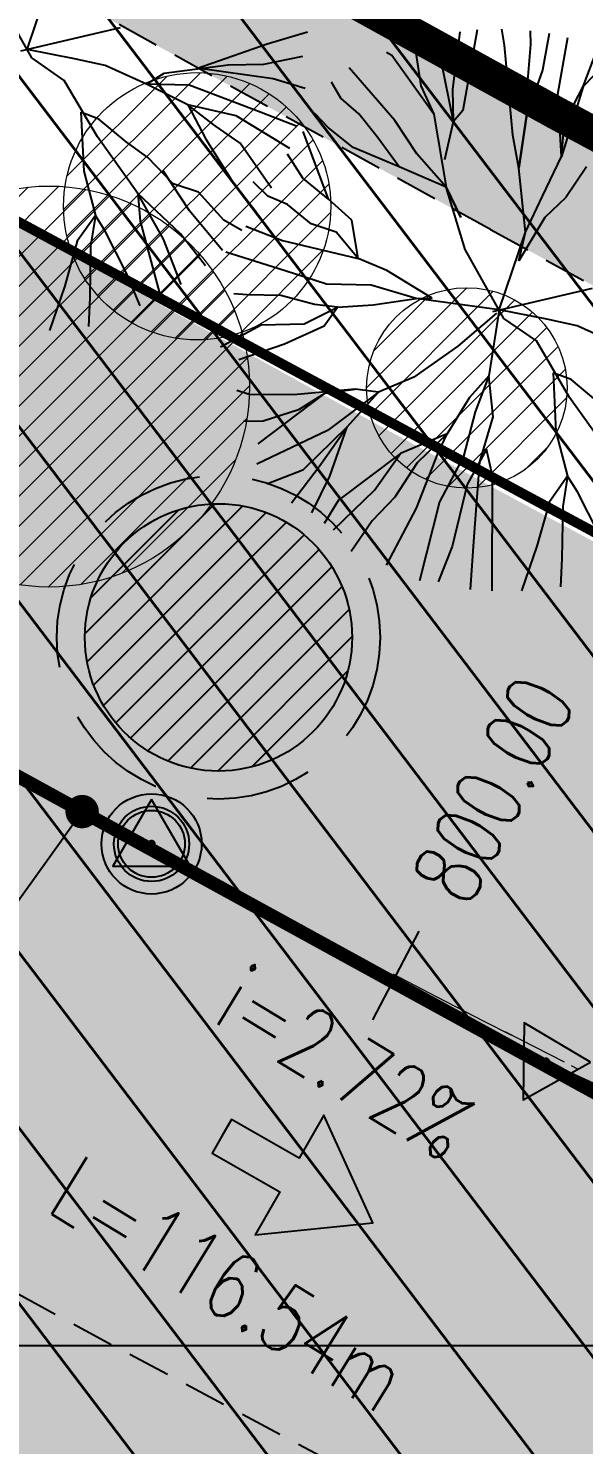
# Model space of a CAD drawing. Extents: x 352140 to 354978, y 6304672 to 6307963.
# Drawn here: x 352380.18 to 352388.49, y 6305998.52 to 6306019.71 of the extents above; entities that cross this region are included whole.
import ezdxf
from ezdxf import colors
from ezdxf.entities.mleader import LeaderData, LeaderLine
from ezdxf.enums import TextEntityAlignment as Align
from ezdxf.math import Vec2, Vec3

# ---------------------------------------------------------------- set-up
doc = ezdxf.new("R2010")
doc.units = 0
for name, pattern in [('CENTER', [50.800000000000004, 31.75, -6.35, 6.35, -6.35]), ('CONTINUOS', [0]), ('DASHDOT', [1, 0.5, -0.25, 0, -0.25]), ('DASHDOTX2', [2, 1, -0.5, 0, -0.5]), ('DASHED', [19.049999999999997, 12.7, -6.35]), ('HIDDEN', [9.524999999999999, 6.35, -3.175])]:
    doc.linetypes.add(name, pattern=pattern)
doc.layers.get('0').update_dxf_attribs({"linetype": 'CONTINUOUS'})
for name, color, linetype in [('00-S2_ALL AREA APORTANTES', 150, 'CONTINUOUS'), ('00_All ext_Colector', 1, 'CONTINUOUS'), ('01_Dem Ext_Transl_niv.anillo', 130, 'CONTINUOUS'), ('02_Geo ext_Acotamiento', 7, 'CONTINUOUS'), ('02_Geo ext_Eje', 4, 'CONTINUOUS'), ('02_Geo ext_Geometria', 2, 'CONTINUOUS'), ('03_Pav ext_HCV', 34, 'CONTINUOUS'), ('03_Pav ext_Vereda HC', 42, 'CONTINUOUS'), ('03_Pav proy_Solera Tipo A', 1, 'CONTINUOUS'), ('03_S2_Pav ext_Borde vereda', 7, 'CONTINUOUS'), ('03_S3_Pav ext_Cota', 2, 'CONTINUOUS'), ('05_All ext_Txt', 4, 'CONTINUOUS'), ('1-coordenadas', 8, 'CONTINUOUS'), ('C-ROAD-STAN', 11, 'CONTINUOUS'), ('Paisajismo', 253, 'CONTINUOUS')]:
    doc.layers.add(name, color=color, linetype=linetype)
doc.layers.add('0_ASD_LINEA OFICIAL', color=253, linetype='DASHDOT', lineweight=20)
doc.layers.add('EJE PROYECTADO', color=7, linetype='DASHDOTX2', lineweight=15)
doc.layers.add('0_ASD_TOPOGRAFIA_ELEMENTOS', color=7, linetype='CONTINUOS', lineweight=5, true_color=0xbdbdbd)
doc.styles.add('ROMANS', font='romans.shx', dxfattribs={"width": 0.75})
doc.dimstyles.new('Principal', dxfattribs={"dimscale": 0, "dimtxt": 2, "dimasz": 2, "dimexe": 1, "dimexo": 1, "dimtad": 1, "dimrnd": 0.05, "dimzin": 1, "dimtxsty": 'ROMANS', "dimcen": 2.5, "dimclrt": 2, "dimaunit": 2, "dimadec": 0, "dimazin": 0, "dimtfac": 1, "dimtmove": 0, "dimatfit": 3, "dimfxl": 1, "dimfxlon": 1, "dimarcsym": 0})
pattern_1 = [(127.2451660467093, (0, 0), (-1.263734244477452, -0.9607975902004564), [])]
pattern_2 = [(0, (0, 0), (0.15875, 0.3175), [0, -0.3175])]

# ---------------------------------------------------------------- blocks, each defined once
blk = doc.blocks.new('COORDENADAS')
at = {"layer": '1-coordenadas'}
blk.add_line((20, -200.625), (1420, -200.625), dxfattribs=at)
blk = doc.blocks.new('_Dot')
at = {"color": 0, "linetype": 'ByBlock', "lineweight": -2}
blk.add_line((-0.5, 0), (-1, 0), dxfattribs=at)
at = {"color": 0, "linetype": 'ByBlock', "const_width": 0.5}
blk.add_lwpolyline([(-0.25, 0, 1), (0.25, 0, 1)], format="xyb", close=True, dxfattribs=at)
blk = doc.blocks.new('AeccTickTriangle')
at = {"color": 0, "linetype": 'ByBlock', "lineweight": -2}
blk.add_lwpolyline([(3.05311331771918e-16, 0.6666666666666667), (-0.5773502691896256, -0.333333333333333), (0.5773502691896257, -0.3333333333333335)], close=True, dxfattribs=at)
at = {"color": 0, "linetype": 'ByBlock', "lineweight": -2, "const_width": 0.0625}
blk.add_lwpolyline([(-0.03125, 0, 1), (0.03125, 0, 1)], format="xyb", close=True, dxfattribs=at)
blk = doc.blocks.new('Iron Pin')
at = {"color": 0, "linetype": 'ByBlock', "lineweight": -2}
for radius in [0.05, 0.03750000000000001]:
    blk.add_circle((0, 0), radius, dxfattribs=at)
blk = doc.blocks.new('sta_tic')
blk.add_line((0, -1.5), (0, 1.5))
blk = doc.blocks.new('A$C27410629')
at = {"true_color": 0x136734, "transparency": 33554559}
h = blk.add_hatch(dxfattribs=at)
h.set_pattern_fill('ANSI31', color=116, scale=0.5)
h.set_pattern_definition([(45, (-8759.562515186517, -519.1035735587502), (-1.122532015133644, 1.122532015133644), [])])
h.paths.add_polyline_path([(137.5068959888558, 1252.464406617455, 0.1176268807227723), (109.8147584422568, 1254.193915082657, 0.06692451075002814), (94.44469839795602, 1249.334472017372, 0.3153492887079504), (64.30173641118381, 1196.270282113329, 0.02268268711599586), (65.7292635223912, 1185.310127003227), (112.3603922077091, 1218.953454515778), (153.4782689701005, 1161.962272479494), (172.1053089193083, 1139.480769404351), (187.9579650288579, 1141.807885415954), (193.565073162812, 1120.465553675225), (224.197974734232, 1050.129297271156), (250.6203797236194, 989.4787086543838), (268.1526288855184, 972.7353945672494, 7.254700715645028e-06), (291.4898137452492, 983.2987389690225), (238.1945199318034, 1105.633967029937), (205.2934048173047, 1181.112163638985), (177.0531538182076, 1197.651557407602)])
at = {"layer": '0_ASD_LINEA OFICIAL', "ltscale": 8}
blk.add_lwpolyline([(76.7953272922519, 1069.871826448478, 0.5, 0.5, 0.008260282951669902), (73.75120944769878, 1083.84613889671, 0.5, 0.5, 0.02844360343618716), (70.02322302448738, 1095.123899362329, 0.5, 0.5, -0.01256414860962356), (61.85169162339338, 1118.103795091622, 0.5, 0.5, -4.818861119802034e-05), (57.16621416757698, 1131.528602737148, 0.5, 0.5, -0.0136636635266434), (47.35306737102655, 1157.144811785064, 0.5, 0.5, -0.05826520656828901), (39.5238239384571, 1192.667044975913, 0.5, 0.5, 0), (39.52382393476162, 1192.667044975795, 0.5, 0.5, -0.003961724196727663), (39.30971049536311, 1195.102375908729, 0.5, 0.5, -0.2741006311764708), (74.41974673312143, 1266.696226243977, 0.5, 0.5, 0), (74.41974673312143, 1266.696226243977, 0.5, 0.5, -0.1176347053763299), (110.9320621097566, 1279.578054116107, 0.5, 0.5, -0.1054479127376658), (145.7934265161566, 1276.066786170079, 0.5, 0.5, -0.04227284655680764), (159.0130519136401, 1270.583866395673, 0.5, 0.5, 0), (184.10035183937, 1256.740404939204, 0.5, 0.5, 0.01893733475849715), (195.808663727601, 1250.818771916636, 0.5, 0.5, -0.01147472138864261), (213.8720052116551, 1241.444718308924, 0.5, 0.5, 0.04962077657042385), (224.067825478156, 1237.140783889462, 0.5, 0.5, 0), (224.0678254780942, 1237.140783889882, 0.5, 0.5, 0), (224.0678254781378, 1237.140783889459, 0.5, 0.5, 0.08893158875618948), (244.7299903754392, 1234.105212128939, 0.5, 0.5, 0.01937286437110759), (253.1142150382038, 1234.676184867732, 0.5, 0.5, 0.02338769991160948), (286.0191263138258, 1240.57846385429, 0.5, 0.5, 0.02981475030709136), (329.8275544899516, 1253.395882122717, 0.5, 0.5, 0.005373472105566591)], format="xyseb", dxfattribs=at)
at = {"layer": '0_ASD_LINEA OFICIAL', "ltscale": 8, "const_width": 0.5}
blk.add_lwpolyline([(250.6203797236194, 989.4787086543838), (268.1526288854875, 972.7353945673531, 7.254700715664111e-06), (291.4898137452146, 983.2987389692971), (291.4898137452146, 983.2987389692971), (238.1945199318034, 1105.633967029937), (205.2934048173047, 1181.112163638985), (177.0531538182076, 1197.651557407602), (137.6146324061954, 1252.315079214)], format="xyb", dxfattribs=at)
blk = doc.blocks.new('1.0 - LO RECABARREN LOTEO PARQUE - VEGETACION PROPUESTA ETAPA MUNICIPAL')
at = {"layer": 'Paisajismo', "color": 251}
for p, q in [((352380.1607042666, 6306019.395685183), (352380.5540616231, 6306020.559214938)), ((352380.2312166818, 6306019.270374566), (352379.6509185145, 6306020.301647156)), ((352380.0690190443, 6306019.374207265), (352381.5579737305, 6306019.723005529)), ((352383.7534234058, 6306019.478629072), (352384.356602155, 6306019.659411532)), ((352385.9560478617, 6306019.50550148), (352386.0560342622, 6306018.849882537)), ((352386.3662053252, 6306019.199751033), (352386.3121904176, 6306019.601405293)), ((352386.5346418722, 6306018.800421814), (352386.6432315787, 6306019.661352331)), ((352386.899272225, 6306019.689239133), (352386.6814536877, 6306018.48118701)), ((352387.3065773369, 6306019.459011701), (352387.2654845015, 6306019.701790303)), ((352387.7001250675, 6306019.468850841), (352387.696221034, 6306019.675622193)), ((352387.9754116067, 6306019.63468607), (352387.8767316808, 6306019.087392834)), ((352388.1047229636, 6306018.729439162), (352388.2534556898, 6306019.574553184)), ((352380.8724391209, 6306019.255759193), (352380.1607042666, 6306019.395685183)), ((352382.7144263315, 6306019.116879037), (352383.7534234058, 6306019.478629072)), ((352383.7047957581, 6306019.175616246), (352384.290100691, 6306019.293562486)), ((352385.6200453576, 6306019.306415629), (352385.5391412035, 6306019.348611967)), ((352386.2509801443, 6306018.425982734), (352385.6200453576, 6306019.306415629)), ((352387.4325521042, 6306018.112984535), (352387.3065773369, 6306019.459011701)), ((352387.6568195668, 6306018.933554416), (352387.7001250675, 6306019.468850841)), ((352388.4864308495, 6306018.842323105), (352388.6899141973, 6306019.380643836)), ((352388.9582177409, 6306019.329192315), (352388.4864308495, 6306018.842323105)), ((352380.7183117825, 6306018.932160629), (352380.2312166818, 6306019.270374566)), ((352381.3282968918, 6306019.157471069), (352380.8724391209, 6306019.255759193)), ((352381.9478654964, 6306018.875205925), (352381.3282968918, 6306019.157471069)), ((352382.2118059511, 6306019.040532076), (352383.1708643975, 6306019.165535128)), ((352383.8437193115, 6306018.957071697), (352382.7144263315, 6306019.116879037)), ((352383.1708643975, 6306019.165535128), (352383.7047957581, 6306019.175616246)), ((352385.6651708497, 6306018.334749219), (352384.982625448, 6306019.123578758)), ((352386.5437583122, 6306018.317583308), (352386.3662053252, 6306019.199751033)), ((352387.8767316808, 6306019.087392834), (352387.6397074404, 6306018.425477868)), ((352381.2149902653, 6306018.086377257), (352380.7183117825, 6306018.932160629)), ((352381.9478654964, 6306018.875205925), (352382.2118059511, 6306019.040532076)), ((352382.56794069, 6306018.566228098), (352381.9478654964, 6306018.875205925)), ((352382.5890879947, 6306018.860587477), (352381.9478654964, 6306018.875205925)), ((352383.6650209592, 6306018.453321526), (352382.5890879947, 6306018.860587477)), ((352384.3240044584, 6306018.810841449), (352383.8437193115, 6306018.957071697)), ((352384.8577155931, 6306018.666914459), (352384.7196937721, 6306018.904824084)), ((352387.6397074404, 6306018.425477868), (352387.6568195668, 6306018.933554416)), ((352385.1292219278, 6306018.431525148), (352384.8577155931, 6306018.666914459)), ((352386.0560342622, 6306018.849882537), (352386.2509801443, 6306018.425982734)), ((352386.5437583122, 6306018.317583308), (352386.5346418722, 6306018.800421814)), ((352388.1590463683, 6306017.793912627), (352388.1047229636, 6306018.729439162)), ((352388.4864308495, 6306018.842323105), (352388.1590463683, 6306017.793912627)), ((352388.2028562881, 6306018.302493253), (352388.4864308495, 6306018.842323105)), ((352380.9676598045, 6306018.455840419), (352381.0110002675, 6306017.574772282)), ((352381.2366419315, 6306018.354023911), (352380.9676598045, 6306018.455840419)), ((352383.2910381485, 6306018.403249797), (352382.56794069, 6306018.566228098)), ((352382.56794069, 6306018.566228098), (352382.8350831666, 6306018.052508136)), ((352382.9744402781, 6306018.25321469), (352382.56794069, 6306018.566228098)), ((352384.2035358344, 6306018.242158592), (352383.6650209592, 6306018.453321526)), ((352384.6751423279, 6306018.221925971), (352384.4699149571, 6306018.439430598)), ((352386.6814536877, 6306018.48118701), (352386.5437583122, 6306018.317583308)), ((352381.6436481086, 6306018.014297821), (352381.2366419315, 6306018.354023911)), ((352383.3532354639, 6306017.993128843), (352382.9744402781, 6306018.25321469)), ((352384.0946103584, 6306017.912616225), (352383.2910381485, 6306018.403249797)), ((352385.4027435373, 6306018.08928182), (352385.1292219278, 6306018.431525148)), ((352385.9951121569, 6306017.833228437), (352385.6651708497, 6306018.334749219)), ((352386.2509801443, 6306018.425982734), (352386.4318402401, 6306017.333720814)), ((352386.4136599681, 6306017.751614099), (352386.5437583122, 6306018.317583308)), ((352387.5213546293, 6306017.621529706), (352387.6397074404, 6306018.425477868)), ((352387.6397074404, 6306018.425477868), (352387.5213546293, 6306017.621529706)), ((352388.1590463683, 6306017.793912627), (352388.2028562881, 6306018.302493253)), ((352381.8184555241, 6306017.242607041), (352381.2149902653, 6306018.086377257)), ((352381.9685455735, 6306017.779916582), (352381.6436481086, 6306018.014297821)), ((352382.8350831666, 6306018.052508136), (352383.2497159254, 6306017.396196718)), ((352384.6751695428, 6306017.155276959), (352384.2926068004, 6306018.170380129)), ((352385.0427282558, 6306017.926984112), (352384.6751423279, 6306018.221925971)), ((352385.7316783504, 6306017.64118653), (352385.4027435373, 6306018.08928182)), ((352387.5213546293, 6306017.621529706), (352387.4325521042, 6306018.112984535)), ((352383.8183331054, 6306017.322797837), (352383.3532354639, 6306017.993128843)), ((352384.2870992058, 6306017.46995709), (352384.0591079211, 6306017.827910762)), ((352385.7316783504, 6306017.64118653), (352385.0427282558, 6306017.926984112)), ((352386.4318402401, 6306017.333720814), (352385.9951121569, 6306017.833228437)), ((352382.3498649079, 6306017.386261006), (352381.9685455735, 6306017.779916582)), ((352386.4318402401, 6306017.333720814), (352385.7316783504, 6306017.64118653)), ((352387.6196038805, 6306016.661325403), (352387.5213546293, 6306017.621529706)), ((352387.8764805893, 6306017.200654251), (352388.1590463683, 6306017.793912627)), ((352388.5358239929, 6306017.640683826), (352388.2240407268, 6306017.180491186)), ((352381.0110002675, 6306017.574772282), (352381.1837901252, 6306016.90993855)), ((352382.5938514858, 6306016.981304445), (352382.2004628545, 6306017.577640321)), ((352382.7261381708, 6306017.25974493), (352382.3498649079, 6306017.386261006)), ((352383.2497159254, 6306017.396196718), (352383.5906329872, 6306016.964492133)), ((352383.7636988574, 6306017.20317094), (352383.5460903028, 6306017.41285257)), ((352384.6751695428, 6306017.155276959), (352384.2870992058, 6306017.46995709)), ((352382.459574773, 6306016.636636367), (352381.8184555241, 6306017.242607041)), ((352381.8184555241, 6306017.242607041), (352381.8526292154, 6306016.826431659)), ((352382.2053209498, 6306016.555093006), (352381.8184555241, 6306017.242607041)), ((352383.107959695, 6306016.839373513), (352382.7261381708, 6306017.25974493)), ((352384.0598831968, 6306017.075142711), (352383.7636988574, 6306017.20317094)), ((352386.6539883346, 6306016.883609291), (352386.4318402401, 6306017.333720814)), ((352386.4318402401, 6306017.333720814), (352386.6539883346, 6306016.883609291)), ((352386.716460772, 6306016.403757622), (352386.4318402401, 6306017.333720814)), ((352387.6196038805, 6306016.661325403), (352387.8764805893, 6306017.200654251)), ((352388.2240407268, 6306017.180491186), (352387.9092311188, 6306016.880584115)), ((352383.0877644476, 6306016.386866048), (352382.5938514858, 6306016.981304445)), ((352384.4124849491, 6306016.787840062), (352384.0598831968, 6306017.075142711)), ((352385.0230307502, 6306016.839837641), (352384.6751695428, 6306017.155276959)), ((352381.1837901252, 6306016.90993855), (352380.9130169116, 6306016.526934236)), ((352381.1837901252, 6306016.90993855), (352381.1122758589, 6306016.45428241)), ((352381.3325609131, 6306016.675733439), (352381.1837901252, 6306016.90993855)), ((352381.8526292154, 6306016.826431659), (352382.157797839, 6306015.696127379)), ((352383.3767650719, 6306016.687906837), (352383.107959695, 6306016.839373513)), ((352383.4358831586, 6306016.749494689), (352383.9828937453, 6306016.538442733)), ((352384.7887604412, 6306016.661324028), (352384.4124849491, 6306016.787840062)), ((352385.1166842462, 6306016.266657219), (352385.0230307502, 6306016.839837641)), ((352387.9092311188, 6306016.880584115), (352387.5208874018, 6306016.231880983)), ((352381.6459096474, 6306016.057760784), (352381.3325609131, 6306016.675733439)), ((352382.4670253353, 6306015.880575824), (352382.2053209498, 6306016.555093006)), ((352382.8305793548, 6306016.160630645), (352382.459574773, 6306016.636636367)), ((352383.9828937453, 6306016.538442733), (352385.1166842462, 6306016.266657219)), ((352385.1166842462, 6306016.266657219), (352384.7887604412, 6306016.661324028)), ((352387.2262465241, 6306015.497795649), (352387.6196038805, 6306016.661325403)), ((352387.5208874018, 6306016.231880983), (352387.6196038805, 6306016.661325403)), ((352380.9130169116, 6306016.526934236), (352380.7245033828, 6306015.859234858)), ((352381.1122758589, 6306016.45428241), (352381.1002054049, 6306015.679063203)), ((352384.0251522976, 6306016.085705374), (352383.1386168964, 6306016.362929939)), ((352387.2967589392, 6306015.372485032), (352386.716460772, 6306016.403757622)), ((352385.1166842462, 6306016.266657219), (352385.1166842462, 6306016.266657219)), ((352385.5473595917, 6306016.08772381), (352385.1166842462, 6306016.266657219)), ((352381.8564549486, 6306015.558599893), (352381.6459096474, 6306016.057760784)), ((352384.6432077042, 6306015.883584552), (352384.0251522976, 6306016.085705374)), ((352386.2228435342, 6306015.672893936), (352385.5473595917, 6306016.08772381)), ((352380.7245033828, 6306015.859234858), (352380.4957796071, 6306015.190776274)), ((352383.4552555952, 6306015.723462544), (352383.253826741, 6306015.739784418)), ((352383.9582581614, 6306015.712834149), (352383.4552555952, 6306015.723462544)), ((352384.4635394666, 6306015.581495992), (352383.9582581614, 6306015.712834149)), ((352385.3111257093, 6306015.869473215), (352384.6432077042, 6306015.883584552)), ((352385.9825745327, 6306015.668357435), (352385.3111257093, 6306015.869473215)), ((352387.1345613017, 6306015.476317731), (352388.6235159879, 6306015.825115995)), ((352381.1002054049, 6306015.679063203), (352381.0815800788, 6306015.251130979)), ((352384.3072485642, 6306015.289318061), (352384.8099448799, 6306015.539321961)), ((352384.8099448799, 6306015.539321961), (352384.4635394666, 6306015.581495992)), ((352384.610351289, 6306015.262260676), (352384.8099448799, 6306015.539321961)), ((352384.8099448799, 6306015.539321961), (352385.343369594, 6306015.576118836)), ((352385.343369594, 6306015.576118836), (352385.9825745327, 6306015.668357435)), ((352385.9825745327, 6306015.668357435), (352386.2228435342, 6306015.672893936)), ((352387.2262465241, 6306015.497795649), (352385.9825745327, 6306015.668357435)), ((352387.2262465241, 6306015.497795649), (352387.072630475, 6306014.513089081)), ((352387.9379813783, 6306015.357869659), (352387.2262465241, 6306015.497795649)), ((352383.0585629369, 6306014.945053223), (352383.666530485, 6306015.27722071)), ((352383.666530485, 6306015.27722071), (352384.3072485642, 6306015.289318061)), ((352384.0121423366, 6306014.989334814), (352384.610351289, 6306015.262260676)), ((352387.1884590209, 6306015.450613122), (352386.610213379, 6306014.958664102)), ((352387.7838540399, 6306015.034271095), (352387.2967589392, 6306015.372485032)), ((352388.3938391492, 6306015.259581535), (352387.9379813783, 6306015.357869659)), ((352389.0134077538, 6306014.977316391), (352388.3938391492, 6306015.259581535)), ((352383.3327542859, 6306014.755127829), (352384.0121423366, 6306014.989334814)), ((352386.610213379, 6306014.958664102), (352385.9513743927, 6306014.491918728)), ((352388.2805325227, 6306014.188487723), (352387.7838540399, 6306015.034271095)), ((352385.9513743927, 6306014.491918728), (352385.4214781512, 6306014.268123516)), ((352387.072630475, 6306014.513089081), (352386.7850207945, 6306014.186973323)), ((352387.072630475, 6306014.513089081), (352386.8691448406, 6306013.974771382)), ((352387.072630475, 6306014.513089081), (352387.072630475, 6306014.513089081)), ((352387.1376247742, 6306013.899670715), (352387.072630475, 6306014.513089081)), ((352388.033202062, 6306014.557950885), (352388.076542525, 6306013.676882748)), ((352388.3021841889, 6306014.456134377), (352388.033202062, 6306014.557950885)), ((352388.709190366, 6306014.116408287), (352388.3021841889, 6306014.456134377)), ((352383.4833646371, 6306014.234709248), (352383.3012810044, 6306014.291647989)), ((352384.1472063255, 6306014.227118157), (352383.4833646371, 6306014.234709248)), ((352383.6180487807, 6306013.492610455), (352384.6205822215, 6306014.253001858)), ((352385.0734158796, 6306014.314999348), (352384.1472063255, 6306014.227118157)), ((352384.6205822215, 6306014.253001858), (352384.2246726244, 6306014.00501419)), ((352384.6205822215, 6306014.253001858), (352385.0734158796, 6306014.314999348)), ((352385.0734158796, 6306014.314999348), (352384.6205822215, 6306014.253001858)), ((352385.4214781512, 6306014.268123516), (352384.6578700059, 6306013.692504862)), ((352384.9505235861, 6306013.751478002), (352385.4214781512, 6306014.268123516)), ((352385.4214781512, 6306014.268123516), (352385.0734158796, 6306014.314999348)), ((352384.2246726244, 6306014.00501419), (352383.693767604, 6306013.834647502)), ((352386.7850207945, 6306014.186973323), (352386.4480528755, 6306013.646135355)), ((352388.8839977816, 6306013.344717507), (352388.2805325227, 6306014.188487723)), ((352383.693767604, 6306013.834647502), (352383.4001074706, 6306013.829102927)), ((352386.8691448406, 6306013.974771382), (352386.6948789764, 6306013.303384917)), ((352386.9366611184, 6306013.22778017), (352387.1376247742, 6306013.899670715)), ((352384.6578700059, 6306013.692504862), (352383.5990885309, 6306013.191485955)), ((352384.9505235861, 6306013.751478002), (352384.2891072882, 6306013.102771715)), ((352384.5344755242, 6306013.155699358), (352384.9505235861, 6306013.751478002)), ((352384.6931045671, 6306013.009772322), (352384.9505235861, 6306013.751478002)), ((352386.4480528755, 6306013.646135355), (352385.7525864422, 6306013.351783066)), ((352386.4480528755, 6306013.646135355), (352386.0022829058, 6306013.210138244)), ((352386.3155235947, 6306013.362411842), (352386.4480528755, 6306013.646135355)), ((352388.076542525, 6306013.676882748), (352388.2493323827, 6306013.012049016)), ((352385.7525864422, 6306013.351783066), (352384.820571161, 6306012.649920651)), ((352385.3607444102, 6306012.800997958), (352385.7525864422, 6306013.351783066)), ((352385.9893139388, 6306012.53110926), (352386.3155235947, 6306013.362411842)), ((352387.0385401757, 6306013.416314164), (352386.7468426204, 6306012.887544912)), ((352387.126556589, 6306013.01546705), (352387.0385401757, 6306013.416314164)), ((352384.1174186782, 6306012.613349237), (352384.5344755242, 6306013.155699358)), ((352386.0022829058, 6306013.210138244), (352385.6648106253, 6306012.696013)), ((352386.6948789764, 6306013.303384917), (352386.3337374701, 6306012.628470066)), ((352386.8510588385, 6306012.10376187), (352386.9366611184, 6306013.22778017)), ((352384.2891072882, 6306013.102771715), (352383.7500735903, 6306012.891339787)), ((352384.4218918038, 6306012.461264292), (352384.6931045671, 6306013.009772322)), ((352387.1212552008, 6306011.294929068), (352387.126556589, 6306013.01546705)), ((352388.2493323827, 6306013.012049016), (352387.978559169, 6306012.629044702)), ((352388.2493323827, 6306013.012049016), (352388.1778181164, 6306012.556392876)), ((352388.3981031705, 6306012.777843905), (352388.2493323827, 6306013.012049016)), ((352384.7485085113, 6306012.205800508), (352385.3607444102, 6306012.800997958)), ((352386.7468426204, 6306012.887544912), (352386.5230572848, 6306011.957548961)), ((352388.7114519048, 6306012.15987125), (352388.3981031705, 6306012.777843905)), ((352384.820571161, 6306012.649920651), (352384.6058746938, 6306012.303734173)), ((352385.6648106253, 6306012.696013), (352385.3243120062, 6306012.342173327)), ((352385.5428552491, 6306011.677410716), (352385.9893139388, 6306012.53110926)), ((352386.3337374701, 6306012.628470066), (352386.0355727609, 6306011.446990821)), ((352387.978559169, 6306012.629044702), (352387.7900456403, 6306011.961345324)), ((352388.1778181164, 6306012.556392876), (352388.1657476623, 6306011.781173669)), ((352385.3243120062, 6306012.342173327), (352385.0125287384, 6306011.881980686)), ((352386.7965366022, 6306011.315635912), (352386.8510588385, 6306012.10376187)), ((352386.5230572848, 6306011.957548961), (352386.3117794907, 6306011.430297595)), ((352387.7900456403, 6306011.961345324), (352387.5613218645, 6306011.29288674)), ((352388.1657476623, 6306011.781173669), (352388.1471223363, 6306011.353241445))]:
    blk.add_line(p, q, dxfattribs=at)
blk = doc.blocks.new('*U962')
at = {"layer": 'EJE PROYECTADO', "color": 7, "linetype": 'DASHDOTX2', "lineweight": 15, "ltscale": 4}
blk.add_line((352357.3730906714, 6306021.103937413), (352382.0242852708, 6306007.508317047), dxfattribs=at)
at = {"layer": 'EJE PROYECTADO', "color": 7, "linetype": 'DASHDOT', "lineweight": 15, "ltscale": 4}
blk.add_arc((352475.0279652287, 6306176.050788773), 192.4999980814283, 241.1095794770961, 244.9447701163622, dxfattribs=at)
at = {"layer": 'C-ROAD-STAN', "color": 11, "linetype": 'Continuous', "lineweight": -3}
blk.add_blockref('AeccTickTriangle', (352382.0242852708, 6306007.508317047), dxfattribs=at)
at = {"layer": 'EJE PROYECTADO', "color": 7, "linetype": 'DASHDOTX2', "lineweight": 15}
blk.add_leader([(352388.2063262621, 6306004.241141872), (352387.2259823404, 6306004.740066512)], dimstyle='Principal', override={"dimscale": 1, "dimasz": 0.5}, dxfattribs=at)

msp = doc.modelspace()

# ---------------------------------------------------------------- hatches: boundary and pattern name
at = {"layer": '00-S2_ALL AREA APORTANTES', "linetype": 'DASHED', "lineweight": 40, "ltscale": 0.25}
h = msp.add_hatch(dxfattribs=at)
h.set_pattern_fill('ANSI31', color=150, scale=0.5, angle=82.24516604670926)
h.set_pattern_definition(pattern_1)
h.paths.add_polyline_path([(352399.0521622978, 6306012.870469477, -0.0170767730980611), (352388.0635043124, 6306018.452636186), (352368.6919578539, 6306029.142078953), (352362.6503608673, 6306018.193418741), (352382.0242852708, 6306007.508317047, 0.01673573825640784), (352393.5058148451, 6306001.665043202, -0.002473711002136725), (352393.7741001321, 6306001.538003581)])
h = msp.add_hatch(dxfattribs=at)
h.set_pattern_fill('ANSI31', color=82, scale=0.5, angle=82.24516604670926)
h.set_pattern_definition(pattern_1)
h.paths.add_polyline_path([(352382.0242852708, 6306007.508317047), (352362.6503608673, 6306018.193418741), (352356.6135521816, 6306007.253435951), (352375.9850852466, 6305996.564000573, 0.01711956081111915), (352388.4973072106, 6305990.208262864), (352393.7741001321, 6306001.538003581, 0.002473711002141645), (352393.5058148451, 6306001.665043202, -0.01673573825640432)])
at = {"layer": '01_Dem Ext_Transl_niv.anillo'}
h = msp.add_hatch(dxfattribs=at)
h.set_pattern_fill('ANSI31', color=256, scale=0.1)
h.set_pattern_definition([(45, (0, 0), (-0.2245064030267289, 0.2245064030267289), [])])
edge = h.paths.add_edge_path()
edge.add_arc((352383.0262414766, 6306010.598393115), 2, 0, 360)
at = {"layer": '03_Pav ext_HCV'}
h = msp.add_hatch(dxfattribs=at)
h.set_pattern_fill('SWAMP', color=256, scale=0.025, angle=-5.87842838446813e-10, style=0)
h.set_pattern_definition([(359.9999999994121, (0, 0), (0.3175000000056422, 0.5499261309017425), [0.079375, -0.555625]), (90, (0.0396875, -4.071855352894005e-13), (-0.3174999999943578, 0.5499261309082575), [0.0396875, -1.06016476181]), (90, (0.049609375, -5.089819191117507e-13), (-0.3174999999943578, 0.5499261309082575), [0.03175, -1.06810226181]), (90, (0.029765625, -3.053891514670504e-13), (-0.3174999999943578, 0.5499261309082575), [0.03175, -1.06810226181]), (59.99999999941215, (0.05953125000000001, -6.107783029341008e-13), (-0.3174999995629745, 0.5499261311573168), [0.0254, -0.6096]), (119.9999999994121, (0.01984375, -2.035927676447003e-13), (-0.6349999995686166, 2.555744082988348e-10), [0.0254, -0.6095999999999999])])
h.paths.add_polyline_path([(352360.868372727, 6306028.31840835, 0.2867501767208371), (352276.1412867496, 6306023.175510557, 0.01869958964940587), (352271.7705830562, 6306019.63894139, 0.1387730875209856), (352249.4208122046, 6305985.325619695, 0.08211699766830355), (352247.1096555825, 6305968.544474194), (352254.11489188, 6305968.473110226, -0.0849190631894005), (352256.1782145034, 6305983.480684427, -0.1378571209184878), (352276.3741181307, 6306014.365663016, -0.08216666129112944), (352277.762515263, 6306015.224032857), (352283.6096528716, 6306017.625902134, -0.7562922686620178), (352284.3226251645, 6306016.717655372), (352280.5182882363, 6306011.50930614, -0.05613840177760803), (352279.7611070714, 6306010.685063163, 0.1378525137337985), (352260.9870741788, 6305982.104565816), (352259.4697379309, 6305977.322016968, 0.03125424276533748), (352257.2518488735, 6305968.441153317), (352264.3677510897, 6305968.368661969, -0.02665530429574394), (352266.1419831768, 6305975.205145839), (352267.6593194248, 6305979.987694686, -0.1347586241790884), (352283.8411908795, 6306004.95120816, 0.05309188545623043), (352286.6875024904, 6306008.087643748), (352291.8375113436, 6306015.138292825, -0.1315344263085925), (352295.8643306832, 6306018.383788061, -0.2245901210606135), (352352.3677380227, 6306016.96834866, -0.1771469914567127), (352353.7775416014, 6306015.464844507), (352355.0256382796, 6306012.534005799, 0.1587547824207233), (352356.2473872155, 6306011.133888852), (352356.61527247, 6306010.904603812, 0.03127920765357715), (352404.2635354987, 6305985.296902456, 0.1549179150466921), (352406.0652175725, 6305985.073782303), (352409.3647523095, 6305985.688455695, -0.1516099281221849), (352411.13108648, 6305985.481296828, 0.09607903957190114), (352450.5630709757, 6305976.410355219, 0.02015954793188863), (352451.6638567296, 6305976.417867715, 0.03045081609371835), (352465.8170346431, 6305977.967684446, -0.006248532946582673), (352484.699637598, 6305980.9866748, 0.02063806963239873), (352496.4057222297, 6305983.221488672, 0.002065357639369774), (352497.5663418849, 6305983.498192595), (352495.9099347821, 6305990.600186132), (352492.9982529592, 6305990.597078585, -0.7874431456719597), (352492.7225948891, 6305991.73057545), (352495.3422021209, 6305993.034390673), (352493.6820656086, 6306000.152374386, 0.03088089592298866), (352481.5194309896, 6305996.589871377, -0.06443924997046216), (352455.7354173818, 6305990.740502411), (352459.2428169689, 6305990.830949344), (352455.7354173818, 6305990.740502411, -0.01148082269427051), (352451.0179998683, 6305990.402995264, -0.02776823934322075), (352440.8206754049, 6305991.327020614), (352444.24992591, 6305990.587070875), (352440.8206754049, 6305991.327020614, -0.07020690110198488), (352416.0878331155, 6305998.601983743), (352416.6023085983, 6305998.041795899), (352413.0038271977, 6305999.99411206, -0.03572216795586271)])
at = {"layer": '03_Pav ext_Vereda HC'}
h = msp.add_hatch(dxfattribs=at)
h.set_pattern_fill('DOTS', color=256, scale=0.2, style=0)
h.set_pattern_definition(pattern_2)
h.paths.add_polyline_path([(352461.265296371, 6305996.923199476, -0.006361697274306652), (352458.5671843474, 6305996.559426215), (352458.8039589947, 6305994.573484398, 0.006373756063405232), (352461.5577246899, 6305994.944693554, 0.02254195958938864), (352495.2202422092, 6306001.482094497), (352495.3501705392, 6306000.925015167), (352499.2401742685, 6306001.85691995), (352499.1038702787, 6306002.441335492, 0.01837896598131039), (352525.9458107713, 6306010.280892), (352525.2850116004, 6306012.168839185, -0.04355006323617334)])
h.paths.add_polyline_path([(352444.877366273, 6305995.775925941), (352444.6389070644, 6305993.777767145, 0.01650058402313723), (352451.8286896291, 6305993.950240446), (352451.5914561742, 6305995.9400305, -0.01569666753639558)])
h.paths.add_polyline_path([(352418.7261703826, 6306002.697098588), (352417.8951709915, 6306000.876147664, 0.0775292981522187), (352437.6729332349, 6305994.479099461), (352437.9101192286, 6305996.466589406, -0.0775304526635592)])
h.paths.add_polyline_path([(352399.5545656244, 6306012.637413958, -0.01784411821687169), (352388.0635043115, 6306018.452636186), (352362.9762043863, 6306032.296097642, 0.175923676694206), (352305.5852803702, 6306039.762695248), (352306.1410247717, 6306037.827802296, -0.1750939250216685), (352362.0333407134, 6306030.532090019), (352387.0972738728, 6306016.701522614, 0.01781344841789345), (352398.6953473628, 6306010.831246005, -0.008288106280014222), (352411.7127329188, 6306004.189408959), (352412.5445683602, 6306006.012191901, 0.00823263315638628)])
h = msp.add_hatch(dxfattribs=at)
h.set_pattern_fill('DOTS', color=256, scale=0.2, style=0)
h.set_pattern_definition(pattern_2)
h.paths.add_polyline_path([(352533.7781987465, 6305988.647630177, 0.001234498587345054), (352535.675126165, 6305989.286498093), (352535.0273047538, 6305991.17866681, -0.001236873237655371), (352533.135689451, 6305990.541615871, -0.02053009870907239), (352503.8853697219, 6305981.940228953), (352503.2840382411, 6305984.518491437), (352499.4039184833, 6305983.544208242), (352499.9993888386, 6305980.991075858, -0.008887102906639828), (352487.1047705442, 6305978.156272031, -0.01455549524336389), (352464.6282001356, 6305974.170378275, -0.008990183444713605), (352459.9926205119, 6305973.570179023), (352460.1984365283, 6305971.58073849, 0.009019331760126793), (352464.9206284034, 6305972.191872346, 0.01455169346436648), (352487.5052945014, 6305976.196778146, 0.03211359260083807)])
h.paths.add_polyline_path([(352453.0159213872, 6305972.983824089, -0.006800505392013569), (352449.4833227422, 6305972.830716716, -0.009066641678675507), (352444.7696182578, 6305972.776126778), (352444.5771080579, 6305970.777466943, 0.01638310348206576), (352453.2219476647, 6305970.992351152)])
h.paths.add_polyline_path([(352389.6460369565, 6305991.879874823, -0.01753322086345317), (352376.9513572304, 6305998.31509122), (352352.1532079588, 6306011.99899601, 0.04440363374849853), (352342.0535807689, 6306016.089608755, 0.1133237876608219), (352314.4714570942, 6306018.047333277), (352314.9360717349, 6306016.097052595, -0.1572406347358349), (352351.2139975071, 6306010.232972499), (352375.9850852466, 6305996.564000573, 0.01750636999426037), (352388.7848668274, 6305990.074641938, -0.0115901603268221), (352405.9871731158, 6305981.141781882, 0.08676206377402094), (352437.5751283566, 6305971.093253941), (352437.7670282808, 6305973.085577833, -0.0864982168626583), (352406.9311932966, 6305982.905094895, 0.01159024218480682)])
h.paths.add_polyline_path([(352298.9308368328, 6306011.291528256, -0.04076991370934013), (352308.0869286793, 6306014.635858133), (352307.6251471448, 6306016.57596012, 0.04303443395370096), (352297.5531387314, 6306012.854879401, 0.2722251189562815), (352266.1428912832, 6305966.550484804), (352264.4334961653, 6305966.567898809, 0.01531595787327513), (352263.8567137016, 6305962.573567073), (352266.0299973136, 6305962.551427328, 0.02154698335859366), (352266.2729303729, 6305957.80291892, 0.06328346041658212), (352273.0108519612, 6305926.495241333, 0.007703608626722357), (352278.1261176605, 6305912.650623268), (352279.9891282905, 6305913.378097652, -0.007677046379327455), (352274.9122720578, 6305927.117035691, -0.06339052285138146), (352268.2648698924, 6305957.982510693, -0.3183358391945924)])
at = {"layer": '0_ASD_TOPOGRAFIA_ELEMENTOS'}
h = msp.add_hatch(dxfattribs=at)
h.set_pattern_fill('ANSI31', color=256, scale=0.1)
h.set_pattern_definition([(45, (346079.9326189216, 6304277.296820402), (-0.2245064030267289, 0.2245064030267289), [])])
edge = h.paths.add_edge_path()
edge.add_arc((352382.7068362625, 6306017.048996716), 2, 0, 360)
h = msp.add_hatch(dxfattribs=at)
h.set_pattern_fill('ANSI31', color=256, scale=0.1)
h.set_pattern_definition([(45, (346077.7154768194, 6304274.599761913), (-0.2245064030267289, 0.2245064030267289), [])])
edge = h.paths.add_edge_path()
edge.add_arc((352380.4896941604, 6306014.351938226), 3, 0, 360)
h = msp.add_hatch(dxfattribs=at)
h.set_pattern_fill('ANSI31', color=256, scale=0.1)
h.set_pattern_definition([(45, (346083.9694749248, 6304274.578983762), (-0.2245064030267289, 0.2245064030267289), [])])
edge = h.paths.add_edge_path()
edge.add_arc((352386.7436922656, 6306014.331160076), 1.5, 0, 360)

# ---------------------------------------------------------------- linework, layer by layer
at = {"layer": '00_All ext_Colector', "const_width": 0.2, "flags": 128}
msp.add_lwpolyline([(352365.5630903345, 6306016.448063149), (352395.0712905671, 6306000.268106112)], dxfattribs=at)
at = {"layer": '01_Dem Ext_Transl_niv.anillo', "linetype": 'HIDDEN', "ltscale": 0.25}
msp.add_circle((352383.0262414766, 6306010.598393115), 2.41934765948337, dxfattribs=at)
at = {"layer": '01_Dem Ext_Transl_niv.anillo'}
msp.add_circle((352383.0262414766, 6306010.598393115), 2, dxfattribs=at)
at = {"layer": '02_Geo ext_Eje', "linetype": 'CENTER', "ltscale": 0.1, "const_width": 0.3, "flags": 128}
msp.add_lwpolyline([(352312.1869419859, 6305350.253457952), (352300.2703427261, 6305525.49263268), (352298.8102463124, 6305526.328832162), (352298.1240866417, 6305536.419131564), (352297.4655975985, 6305554.947358046), (352300.3730987812, 6305560.093160775, -0.003728265322063399), (352298.8869483477, 6305583.425011669), (352295.9389332888, 6305635.971749912), (352293.844468649, 6305666.194448568, -0.01840193141813321), (352293.3438672001, 6305681.639249023, 0.01517157700452478), (352293.1864957727, 6305687.704442002), (352288.4883733931, 6305771.091482916, 0.009386625321645614), (352287.0843622422, 6305789.506318077, 0.02414918653338492), (352280.7601415884, 6305831.584019321), (352280.7601415906, 6305831.584019321, 0.008260282951669902), (352277.7160237461, 6305845.558331769, 0.02844360343618716), (352273.9880373229, 6305856.836092235, -0.01256414860962356), (352265.8165059218, 6305879.815987964, -4.818861119802034e-05), (352261.1310284659, 6305893.24079561, -0.0136636635266434), (352251.3178816694, 6305918.857004657, -0.05826520656828901), (352243.4886382368, 6305954.379237848), (352243.4886382332, 6305954.379237848, -0.003961724196727663), (352243.2745247937, 6305956.814568781, -0.2741006311764708), (352278.3845610315, 6306028.408419116), (352278.3845610315, 6306028.408419116, -0.1176347053763299), (352314.8968764081, 6306041.290246989, -0.1054479127376658), (352349.7582408146, 6306037.778979043, -0.04227284655680764), (352362.977866212, 6306032.296059269), (352388.0651661378, 6306018.452597812, 0.01893733475849715), (352399.773478026, 6306012.530964789, -0.01147472138864261), (352417.83681951, 6306003.156911181, 0.04962077657042385), (352428.0326397765, 6305998.852976762), (352428.0326397765, 6305998.852976763), (352428.0326397765, 6305998.852976762, 0.08893158875618948), (352448.6948046738, 6305995.817405001, 0.01937286437110759), (352457.0790293366, 6305996.38837774, 0.02338769991160948), (352489.9839406122, 6306002.290656727, 0.02981475030709136), (352533.7923687883, 6306015.108074996, 0.005373472105566591), (352539.5197752549, 6306017.216090346, -0.02038905157982782), (352573.143745884, 6306028.108107445, -0.01033811889572692), (352585.980900702, 6306031.484444926, -0.01173618040004156), (352605.8476096128, 6306035.893831218), (352704.8572295532, 6306049.87296456)], format="xyb", dxfattribs=at)
at = {"layer": '02_Geo ext_Geometria', "color": 251, "linetype": 'DASHED', "ltscale": 0.1}
for p, q in [((352387.9273573076, 6306004.25093381), (352382.0242852708, 6306007.508317047)), ((352394.0438597251, 6306001.414527026), (352387.9273573076, 6306004.25093381))]:
    msp.add_line(p, q, dxfattribs=at)
at = {"layer": '02_Geo ext_Geometria', "color": 2, "linetype": 'Continuous', "lineweight": -3}
msp.add_circle((352382.0242852708, 6306007.508317047), 0.5, dxfattribs=at)
at = {"layer": '03_Pav proy_Solera Tipo A', "linetype": 'CONTINUOS', "ltscale": 0.1}
for points in [[(352495.4410324625, 6306000.53543655, 0.15, 0.15, 0.03654831785024035), (352481.0258578279, 6305996.410130865, 0.15, 0.15, -0.07469408750115974), (352451.0179998683, 6305990.402995264, 0.15, 0.15, -0.09976583314904501), (352415.5564465727, 6305998.845319113, 0.15, 0.15, -0.03740758269781178), (352360.868372727, 6306028.31840835, 0.15, 0.15, 0.2867501767208334), (352276.1412867496, 6306023.175510557, 0.15, 0.15, 0.01869958964940696), (352271.7705830562, 6306019.63894139, 0.15, 0.15, 0.1378571209131965), (352249.5015583397, 6305985.583602036, 0.15, 0.15, 0.09217522064023417), (352247.1896057732, 6305966.743566323, 0, 0, 0)], [(352264.0281204327, 6305966.572028466, 0.15, 0.15, -0.0335574034112401), (352266.1419831758, 6305975.205145836, 0.15, 0.15, 0), (352267.6593194267, 6305979.987694693, 0.15, 0.15, -0.1347579434719228), (352283.8410786806, 6306004.951108202, 0.15, 0.15, 0.05309515856015185), (352286.6875678708, 6306008.087733258, 0.15, 0.15, 0), (352291.8374797381, 6306015.138249555, 0.15, 0.15, -0.1315357890935337), (352295.8643306838, 6306018.383788061, 0.15, 0.15, -0.2245901210570153), (352352.3677380225, 6306016.96834866, 0.15, 0.15, -0.1771469914693911), (352353.7775416014, 6306015.464844507, 0.15, 0.15, 0), (352355.0256382797, 6306012.534005799, 0.15, 0.15, 0.1490816954832991), (352356.1511629222, 6306011.193860788, 0.15, 0.15, 0), (352356.6152724701, 6306010.904603812, 0.15, 0.15, 0.03127920765324992), (352404.2635354982, 6305985.296902456, 0.15, 0.15, 0.1549219160195402), (352406.0652636653, 6305985.07379089, 0.15, 0.15, 0), (352409.3647523085, 6305985.688455695, 0.15, 0.15, -0.1516099280821752), (352411.1310864787, 6305985.481296829, 0.15, 0.15, 0.09600108608075081), (352450.5302618403, 6305976.411493857, 0.15, 0.15, 0.02076076245267907), (352451.6638567296, 6305976.417867715, 0.15, 0.15, 0.03092217794464216), (352466.0342140601, 6305978.005164503, 0.15, 0.15, -0.006176517371392956), (352484.699637598, 6305980.9866748, 0.15, 0.15, 0.02063806963239604), (352496.4057222297, 6305983.221488672, 0.15, 0.15, 0.005181598086193153), (352499.3130523285, 6305983.933805004, 0, 0, 0)]]:
    msp.add_lwpolyline(points, format="xyseb", dxfattribs=at)
at = {"layer": '03_S2_Pav ext_Borde vereda', "linetype": 'DASHED', "ltscale": 0.05}
for points in [[(352387.0972323035, 6306016.701545552), (352362.0333407134, 6306030.532090019, 0.1782043080328261), (352305.1650243243, 6306037.606567144, 0.1782043080328261)], [(352352.3677380232, 6306016.96834866, -0.005968843815865247), (352353.7681360316, 6306016.241365097, 0.03704894896777343), (352409.7725940894, 6305986.095624452, 0.003507981454941776), (352411.1310864787, 6305985.481296829, 0.003507981454941776)], [(352412.6062703711, 6306003.713356558, 0.008862302718583619), (352398.6953473628, 6306010.831246005, -0.01781334684248226), (352387.097338773, 6306016.701486806)]]:
    msp.add_lwpolyline(points, format="xyb", dxfattribs=at)
at = {"layer": '03_S3_Pav ext_Cota', "color": 2, "ltscale": 0.5, "elevation": 682}
msp.add_lwpolyline([(352383.0785027163, 6306003.133460821), (352382.933545809, 6306002.880616081), (352383.9454770486, 6306002.300471802), (352383.5775069108, 6306001.658630639), (352385.3358793024, 6306001.839297679), (352384.6033610131, 6306003.448002434), (352384.2353908743, 6306002.80616127), (352383.2234596263, 6306003.38630555)], close=True, dxfattribs=at)
at = {"layer": '0_ASD_TOPOGRAFIA_ELEMENTOS'}
for centre, radius in [((352382.7068362625, 6306017.048996716), 2), ((352380.4896941604, 6306014.351938226), 3), ((352386.7436922656, 6306014.331160076), 1.5)]:
    msp.add_circle(centre, radius, dxfattribs=at)
at = {"layer": 'C-ROAD-STAN', "color": 0, "linetype": 'ByBlock', "lineweight": -2}
msp.add_lwpolyline([(352382.0242852708, 6306008.174983714), (352381.4469350016, 6306007.174983714), (352382.60163554, 6306007.174983714)], close=True, dxfattribs=at)
msp.add_lwpolyline([(352382.0242852708, 6306008.174983714), (352381.4469350016, 6306007.174983714), (352382.60163554, 6306007.174983714)], close=True, dxfattribs=at)
msp.add_lwpolyline([(352382.0242852708, 6306008.174983714), (352381.4469350016, 6306007.174983714), (352382.60163554, 6306007.174983714)], close=True, dxfattribs=at)
at = {"layer": 'C-ROAD-STAN', "color": 0, "linetype": 'ByBlock', "lineweight": -2, "const_width": 0.0625}
msp.add_lwpolyline([(352381.9930352708, 6306007.508317047, 1), (352382.0555352708, 6306007.508317047, 1)], format="xyb", close=True, dxfattribs=at)
msp.add_lwpolyline([(352381.9930352708, 6306007.508317047, 1), (352382.0555352708, 6306007.508317047, 1)], format="xyb", close=True, dxfattribs=at)
msp.add_lwpolyline([(352381.9930352708, 6306007.508317047, 1), (352382.0555352708, 6306007.508317047, 1)], format="xyb", close=True, dxfattribs=at)

# ---------------------------------------------------------------- block references
at = {"color": 252, "linetype": 'DASHED'}
msp.add_blockref('COORDENADAS', (352180, 6306200.625), dxfattribs=at)
at = {"layer": '02_Geo ext_Acotamiento', "color": 2, "linetype": 'Continuous', "lineweight": -3, "xscale": 0.5, "yscale": 0.5, "zscale": 0.5, "rotation": 332.3463358899273}
msp.add_blockref('sta_tic', (352385.6837373363, 6306005.54020786), dxfattribs=at)
at = {"layer": '02_Geo ext_Geometria', "color": 2, "linetype": 'Continuous', "lineweight": -3, "xscale": 15, "yscale": 15, "zscale": 15, "rotation": 129.6490348438636}
msp.add_blockref('Iron Pin', (352382.0242852708, 6306007.508317047), dxfattribs=at)
at = {"layer": '02_Geo ext_Geometria', "color": 2, "linetype": 'Continuous', "lineweight": -3, "rotation": 269.1896680351506}
msp.add_blockref('AeccTickTriangle', (352387.9273573076, 6306004.25093381), dxfattribs=at)
at = {"layer": '03_S2_Pav ext_Borde vereda', "linetype": 'Continuous'}
msp.add_blockref('A$C27410629', (352203.9623478023, 6304761.713605438), dxfattribs=at)
at = {"layer": 'EJE PROYECTADO', "color": 7, "linetype": 'DASHDOTX2', "lineweight": 15, "ltscale": 4}
msp.add_blockref('*U962', (0, 0), dxfattribs=at)
at = {"layer": 'Paisajismo'}
msp.add_blockref('1.0 - LO RECABARREN LOTEO PARQUE - VEGETACION PROPUESTA ETAPA MUNICIPAL', (0, 0), dxfattribs=at)

# ---------------------------------------------------------------- texts
at = {"layer": '02_Geo ext_Acotamiento', "color": 7, "linetype": 'Continuous', "lineweight": -3, "insert": (352386.3219103989, 6306006.758140593), "char_height": 1, "attachment_point": 4, "rotation": 62.34633588992729, "style": 'ROMANS'}
msp.add_mtext('{\\C256;800.00}', dxfattribs=at)
at = {"layer": '03_S3_Pav ext_Cota', "color": 2, "ltscale": 0.5, "style": 'ROMANS', "width": 0.75}
for s, p in [('i=2.72%%%', (352384.9255701675, 6306004.221368071, 1826.127636908898)), ('L=116.54m', (352383.1931782206, 6306000.923000223, 1826.127636908898))]:
    msp.add_text(s, height=0.9999999999999996, rotation=328.5135224464386, dxfattribs=at).set_placement(p, align=Align.MIDDLE_CENTER)

# ---------------------------------------------------------------- leaders
at = {"layer": '05_All ext_Txt'}
ml = msp.add_multileader_mtext('Standard', dxfattribs=at)
ml.set_content('{\\C256;DESCARGA SUM \\PHDPE DN 300\\PL=8.3m i=1%min}', color=2, style='ROMANS')
ml.set_leader_properties(color=7)
ml.set_arrow_properties(name='DOT')
ml.build(insert=Vec2(0, 0))
ml.multileader.update_dxf_attribs({"text_left_attachment_type": 6, "text_right_attachment_type": 6, "dogleg_length": 1.040329146316736, "arrow_head_size": 0.5})
ctx = ml.context
ctx.base_point, ctx.char_height, ctx.arrow_head_size, ctx.landing_gap_size, ctx.plane_origin, ctx.plane_x_axis, ctx.plane_y_axis = Vec3(352380.1159511306, 6306040.758440782, 1.040842595756124e-07), 1, 0.5, 0.05000000250530529, Vec3(352388.1335129337, 6306026.583336111, 1.054843995536737e-08), Vec3(1, -1.387778780781446e-15, -3.517525297178413e-09), Vec3(1.403991249853975e-15, 1, 4.609055430399856e-09)
ctx.left_attachment, ctx.right_attachment = 6, 6
notes = []
notes.append((ctx, [(0, (1, 1, 0), (352379.0756219843, 6306040.758440782, 1.077436436651736e-07), (1, -1.387778780781445e-15, -3.517525297178411e-09), 1.040329146316736, [(1, [(352365.8229207468, 6306019.702599876, 5.731281765717184e-08)], 0, [])])]))
ctx.mtext.insert, ctx.mtext.text_direction, ctx.mtext.rotation, ctx.mtext.line_spacing_factor, ctx.mtext.line_spacing_style, ctx.mtext.flow_direction, ctx.mtext.extrusion = Vec3(352380.1659511331, 6306041.958440783, 1.094392498184209e-07), Vec3(1, -1.387778780781446e-15, -3.517525297178413e-09), 6.283185307179584, 0.8999999999999998, 2, 5, Vec3(3.517525297178408e-09, -4.609055430399862e-09, 1)
ml = msp.add_multileader_mtext('Standard', dxfattribs=at)
ml.set_content('{\\C256;C.I. n°29\\PCA=684.06\\PCRe=682.77^JCRs=682.75\\PH=1.31m}', color=2, style='ROMANS')
ml.set_leader_properties(color=7)
ml.set_arrow_properties(name='DOT')
ml.build(insert=Vec2(0, 0))
ml.multileader.update_dxf_attribs({"text_left_attachment_type": 6, "text_right_attachment_type": 6, "dogleg_length": 0.4164050059420628, "arrow_head_size": 0.5})
ctx = ml.context
ctx.base_point, ctx.char_height, ctx.arrow_head_size, ctx.landing_gap_size, ctx.plane_origin, ctx.plane_x_axis, ctx.plane_y_axis = Vec3(352380.344263645, 6306035.703264066, -1.325778817291836e-07), 1, 0.5, 0.05000000250530529, Vec3(352392.4839673712, 6305979.376657, -3.249308719240632e-08), Vec3(1, -2.775557561562891e-16, -5.041539005118686e-09), Vec3(2.631196363540177e-16, 1, -2.863435111305193e-09)
ctx.left_attachment, ctx.right_attachment = 6, 6
notes.append((ctx, [(0, (1, 1, 0), (352379.3039344987, 6306035.703264066, -1.273330217598659e-07), (1, -2.775557561562891e-16, -5.041539005118686e-09), 1.040329146316736, [(0, [(352366.1363576984, 6306017.000867047, -7.395061431634685e-09)], 0, [])])]))
ctx.mtext.insert, ctx.mtext.text_direction, ctx.mtext.width, ctx.mtext.line_spacing_factor, ctx.mtext.line_spacing_style, ctx.mtext.flow_direction, ctx.mtext.extrusion = Vec3(352380.3942636475, 6306036.903264066, -1.362660808256363e-07), Vec3(1, -2.775557561562891e-16, -5.041539005118686e-09), 6.728604887088298, 0.8999999999999998, 2, 5, Vec3(5.041539005118687e-09, 2.863435111305191e-09, 1)
ml = msp.add_multileader_mtext('Standard', dxfattribs=at)
ml.set_content('{\\C256;DESCARGA SUM \\PHDPE DN 300\\PL=7.5m i=1%min}', color=2, style='ROMANS')
ml.set_leader_properties(color=7)
ml.set_arrow_properties(name='DOT')
ml.build(insert=Vec2(0, 0))
ml.multileader.update_dxf_attribs({"text_left_attachment_type": 6, "text_right_attachment_type": 6, "dogleg_length": 1.040329146316736, "arrow_head_size": 0.5})
ctx = ml.context
ctx.base_point, ctx.char_height, ctx.arrow_head_size, ctx.landing_gap_size, ctx.plane_origin, ctx.plane_x_axis, ctx.plane_y_axis = Vec3(352380.4370358532, 6306027.678179987, 1.501605009890528e-07), 1, 0.5, 0.05000000250530529, Vec3(352405.956648614, 6306016.863344207, 1.054843995536737e-08), Vec3(1, -1.387778780781446e-15, -3.517525297178413e-09), Vec3(1.403991249853975e-15, 1, 4.609055430399856e-09)
ctx.left_attachment, ctx.right_attachment = 6, 6
notes.append((ctx, [(1, (1, 1, 0), (352391.255936433, 6306027.678179987, 1.121047445116006e-07), (-1, 1.387778780781446e-15, 3.517525297178413e-09), 1.040329146316736, [(1, [(352396.1233558679, 6306005.324896686, -8.044048262420397e-09)], 0, [])])]))
ctx.mtext.insert, ctx.mtext.text_direction, ctx.mtext.rotation, ctx.mtext.line_spacing_factor, ctx.mtext.line_spacing_style, ctx.mtext.flow_direction, ctx.mtext.extrusion = Vec3(352380.4870358557, 6306028.878179987, 1.555154912318612e-07), Vec3(1, -1.387778780781446e-15, -3.517525297178413e-09), 6.283185307179584, 0.8999999999999998, 2, 5, Vec3(3.517525297178408e-09, -4.609055430399862e-09, 1)
ml = msp.add_multileader_mtext('Standard', dxfattribs=at)
ml.set_content('{\\C256;COLECTOR N°12^JHDPE DN 375\\PL=33.7m i=2.9%}', color=2, style='ROMANS')
ml.set_leader_properties(color=7)
ml.set_arrow_properties(name='DOT')
ml.build(insert=Vec2(0, 0))
ml.multileader.update_dxf_attribs({"text_left_attachment_type": 6, "text_right_attachment_type": 6, "dogleg_length": 0.4164050059420628, "arrow_head_size": 0.5})
ctx = ml.context
ctx.base_point, ctx.char_height, ctx.arrow_head_size, ctx.landing_gap_size, ctx.plane_origin, ctx.plane_x_axis, ctx.plane_y_axis = Vec3(352361.2010945725, 6305995.192211455, 3.411413588335206e-08), 1, 0.5, 0.05000000250530529, Vec3(352403.0244491696, 6305986.068595598, -1.550518231312907e-07), Vec3(1, -1.387778780781446e-15, -3.517525297178413e-09), Vec3(1.403991249853975e-15, 1, 4.609055430399856e-09)
ctx.left_attachment, ctx.right_attachment = 6, 6
notes.append((ctx, [(1, (1, 1, 0), (352371.8057094382, 6305995.192211455, -3.187865173276116e-09), (-1, 1.387778780781445e-15, 3.517525297178411e-09), 1.040329146316736, [(1, [(352380.9858648687, 6306007.991436605, 2.3513044058173e-08)], 0, [])])]))
ctx.mtext.insert, ctx.mtext.text_direction, ctx.mtext.rotation, ctx.mtext.width, ctx.mtext.line_spacing_factor, ctx.mtext.line_spacing_style, ctx.mtext.flow_direction, ctx.mtext.extrusion = Vec3(352361.251094575, 6305996.392211455, 3.946912612616048e-08), Vec3(1, -1.387778780781446e-15, -3.517525297178413e-09), 6.283185307179584, 10.65136143063419, 0.8999999999999998, 2, 5, Vec3(3.517525297178408e-09, -4.609055430399862e-09, 1)
for ctx, leaders in notes:
    for number, flags, end, landing, length, lines in leaders:
        leader = LeaderData()
        leader.index, (leader.has_last_leader_line, leader.has_dogleg_vector, leader.attachment_direction) = number, flags
        leader.last_leader_point, leader.dogleg_vector, leader.dogleg_length = Vec3(end), Vec3(landing), length
        for number, points, colour, breaks in lines:
            line = LeaderLine()
            line.index, line.vertices, line.color, line.breaks = number, Vec3.list(points), colors.encode_raw_color(colour), breaks
            leader.lines.append(line)
        ctx.leaders.append(leader)

doc.saveas('drawing.dxf')
